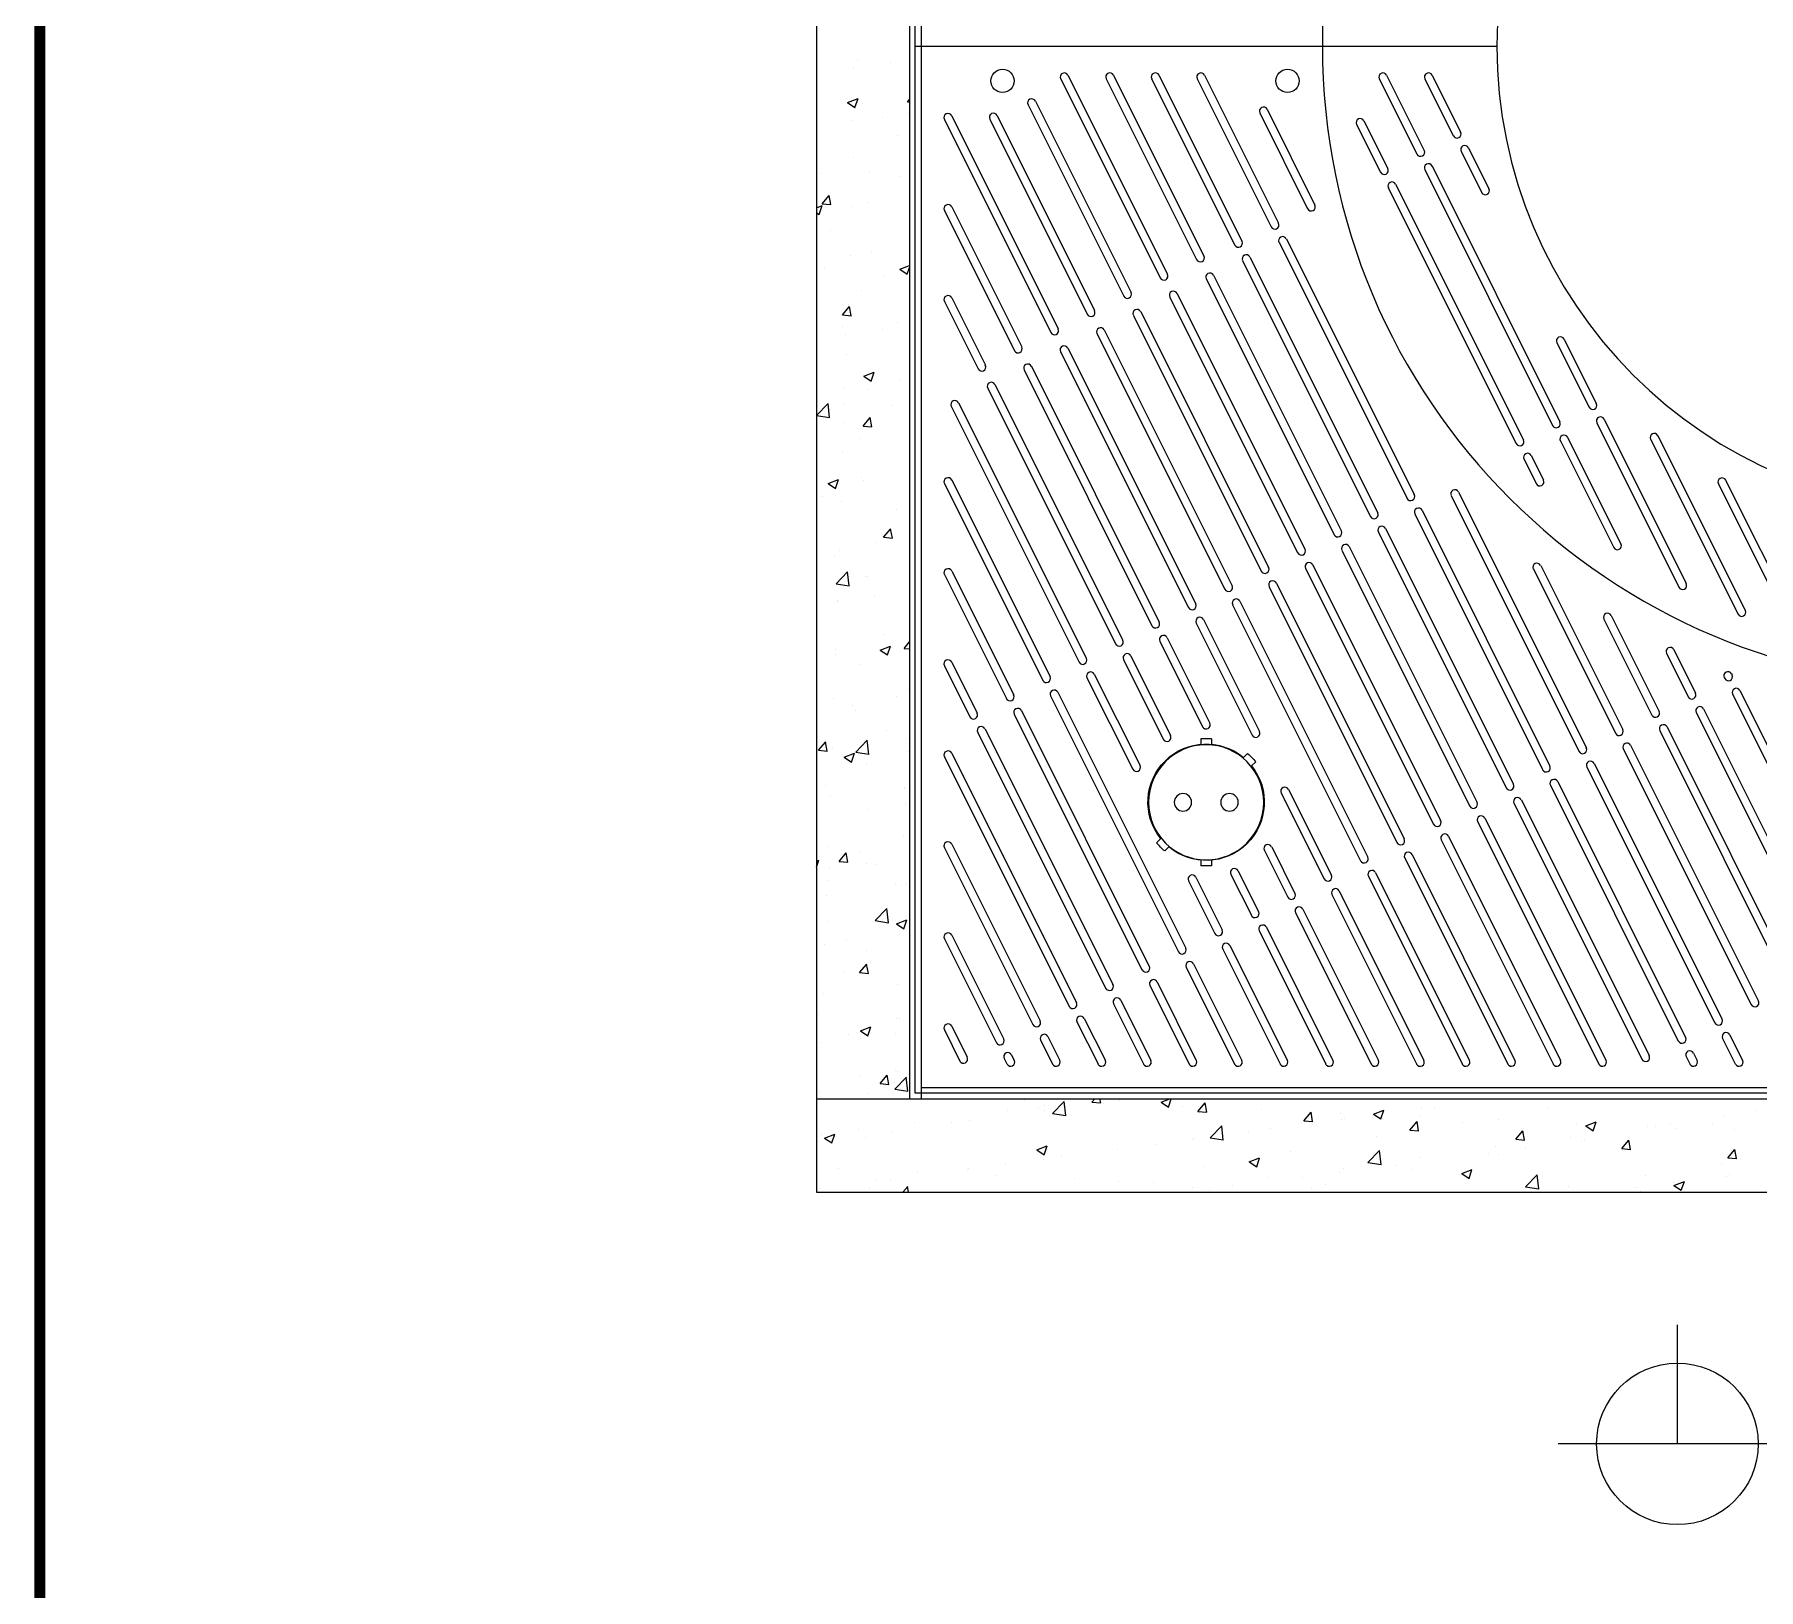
# Model space of a CAD drawing. Header units: millimetres. Extents: x 19970 to 27858, y -49763 to -44184.
# Drawn here: x 20153 to 21635, y -47060 to -45723 of the extents above; entities that cross this region are included whole.
import ezdxf

# ---------------------------------------------------------------- set-up
doc = ezdxf.new("R2010")
doc.units = ezdxf.units.MM
doc.layers.add('LAYOUT', color=7, linetype='Continuous')
doc.layers.add('받침틀', color=251, linetype='Continuous')

# ---------------------------------------------------------------- blocks, each defined once
blk = doc.blocks.new('AG1818')
for p, q in [((17010.4, -48656.5), (17010.4, -47756.5)), ((17010.4, -49556.5), (17010.4, -48656.5)), ((17010.4, -48656.5), (17510.4, -48656.5)), ((17141.6, -48681.5), (17227.2, -48852.6)), ((17180.8, -48681.5), (17258.5, -48837)), ((17219.9, -48681.5), (17291.4, -48824.5)), ((17259, -48681.5), (17322.7, -48808.8)), ((17415.6, -48681.5), (17447.9, -48746.2)), ((17454.7, -48681.5), (17479.2, -48730.5)), ((17135.4, -48684.7), (17220.9, -48855.8)), ((17174.5, -48684.7), (17252.2, -48840.1)), ((17213.6, -48684.7), (17285.1, -48827.6)), ((17252.8, -48684.7), (17316.4, -48811.9)), ((17409.3, -48684.7), (17441.6, -48749.3)), ((17448.4, -48684.7), (17472.9, -48733.7)), ((17107.4, -48707), (17189.6, -48871.4)), ((17113.7, -48703.8), (17195.9, -48868.3)), ((17312.8, -48710.8), (17354, -48793.2)), ((17035.4, -48719.6), (17127, -48902.7)), ((17041.7, -48716.5), (17133.3, -48899.6)), ((17074.4, -48719.3), (17158.3, -48887.1)), ((17080.7, -48716.2), (17164.6, -48883.9)), ((17306.5, -48713.9), (17347.7, -48796.3)), ((17389.8, -48723.9), (17410.3, -48765)), ((17396, -48720.8), (17416.6, -48761.8)), ((17479.6, -48747.1), (17497.3, -48782.4)), ((17485.9, -48744), (17503.5, -48779.2)), ((17448.3, -48762.7), (17558.3, -48982.6)), ((17454.6, -48759.6), (17564.5, -48979.5)), ((17417, -48778.4), (17527, -48998.3)), ((17423.3, -48775.3), (17533.2, -48995.1)), ((17035.4, -48797.8), (17095.7, -48918.4)), ((17041.7, -48794.7), (17102, -48915.2)), ((17323.1, -48825.4), (17433.1, -49045.2)), ((17329.4, -48822.2), (17439.3, -49042.1)), ((17291.8, -48841), (17401.7, -49060.9)), ((17298.1, -48837.9), (17408, -49057.8)), ((17260.5, -48856.7), (17370.4, -49076.5)), ((17266.8, -48853.5), (17376.7, -49073.4)), ((17041.7, -48873), (17070.7, -48930.9)), ((17229.2, -48872.3), (17339.1, -49092.2)), ((17235.5, -48869.2), (17345.4, -49089.1)), ((17035.4, -48876.1), (17064.4, -48934)), ((17197.9, -48888), (17307.8, -49107.8)), ((17204.2, -48884.8), (17314.1, -49104.7)), ((17166.6, -48903.6), (17276.5, -49123.5)), ((17172.9, -48900.5), (17282.8, -49120.4)), ((17135.3, -48919.3), (17245.2, -49139.1)), ((17141.5, -48916.1), (17251.5, -49136)), ((17561.9, -48911.6), (17589.6, -48967)), ((17568.1, -48908.4), (17595.8, -48963.8)), ((17110.2, -48931.8), (17220.2, -49151.7)), ((17078.9, -48947.4), (17188.9, -49167.3)), ((17104, -48934.9), (17213.9, -49154.8)), ((17047.6, -48963.1), (17157.6, -49183)), ((17072.7, -48950.6), (17182.6, -49170.4)), ((17041.4, -48966.2), (17151.3, -49186.1)), ((17602.5, -48977.3), (17673.2, -49118.5)), ((17571.2, -48992.9), (17617, -49084.5)), ((17596.3, -48980.4), (17666.9, -49121.6)), ((17648.8, -48991.4), (17723.9, -49141.7)), ((17539.9, -49008.6), (17550.4, -49029.5)), ((17565, -48996), (17610.8, -49087.6)), ((17642.5, -48994.5), (17717.7, -49144.9)), ((17533.7, -49011.7), (17544.2, -49032.6)), ((17035.4, -49032.6), (17120, -49201.8)), ((17041.7, -49029.5), (17126.3, -49198.6)), ((17700.8, -49032.8), (17764.8, -49160.9)), ((17707, -49029.7), (17771.1, -49157.8)), ((17471.1, -49043), (17581, -49262.9)), ((17477.3, -49039.9), (17587.3, -49259.7)), ((17439.8, -49058.6), (17549.7, -49278.5)), ((17446, -49055.5), (17556, -49275.4)), ((17408.5, -49074.3), (17518.4, -49294.2)), ((17414.7, -49071.2), (17524.7, -49291)), ((17377.2, -49090), (17487.1, -49309.8)), ((17383.4, -49086.8), (17493.3, -49306.7)), ((17035.4, -49110.9), (17088.7, -49217.4)), ((17041.7, -49107.8), (17095, -49214.3)), ((17345.8, -49105.6), (17455.8, -49325.5)), ((17352.1, -49102.5), (17462, -49322.3)), ((17541.7, -49106), (17612.3, -49247.2)), ((17548, -49102.9), (17618.6, -49244.1)), ((17314.5, -49121.3), (17424.5, -49341.1)), ((17320.8, -49118.1), (17430.7, -49338)), ((17283.2, -49136.9), (17393.2, -49356.8)), ((17289.5, -49133.8), (17399.4, -49353.7)), ((17251.9, -49152.6), (17300.1, -49248.8)), ((17258.2, -49149.4), (17306.3, -49245.7)), ((17602.4, -49149.1), (17643.6, -49231.6)), ((17608.6, -49146), (17649.9, -49228.4)), ((17220.6, -49168.2), (17257.3, -49241.6)), ((17226.9, -49165.1), (17263.6, -49238.5)), ((17041.7, -49186), (17063.7, -49229.9)), ((17189.3, -49183.9), (17223.6, -49252.3)), ((17195.6, -49180.7), (17229.8, -49249.2)), ((17656.2, -49178.4), (17674.9, -49215.9)), ((17662.4, -49175.3), (17681.2, -49212.8)), ((17035.4, -49189.2), (17057.4, -49233.1)), ((17158, -49199.5), (17197.3, -49278.2)), ((17164.3, -49196.4), (17203.6, -49275)), ((17705.8, -49199.3), (17706.2, -49200.3)), ((17712, -49196.2), (17712.5, -49197.1)), ((17126.7, -49215.2), (17236.6, -49435)), ((17133, -49212), (17242.9, -49431.9)), ((17712.9, -49213.7), (17822.9, -49433.6)), ((17719.2, -49210.5), (17829.1, -49430.4)), ((17095.4, -49230.8), (17205.3, -49450.7)), ((17101.7, -49227.7), (17211.6, -49447.6)), ((17681.6, -49229.3), (17791.6, -49449.2)), ((17687.9, -49226.2), (17797.8, -49446.1)), ((17070.4, -49243.3), (17180.3, -49463.2)), ((17650.3, -49245), (17760.3, -49464.9)), ((17656.6, -49241.8), (17766.5, -49461.7)), ((17064.1, -49246.5), (17174, -49466.4)), ((17619, -49260.6), (17729, -49480.5)), ((17625.3, -49257.5), (17735.2, -49477.4)), ((17035.4, -49267.4), (17142.7, -49482)), ((17041.7, -49264.3), (17149, -49478.9)), ((17594, -49273.2), (17703.9, -49493)), ((17562.7, -49288.8), (17672.6, -49508.7)), ((17587.7, -49276.3), (17697.6, -49496.2)), ((17325, -49298.6), (17361.9, -49372.4)), ((17331.2, -49295.5), (17368.1, -49369.3)), ((17531.4, -49304.5), (17641.3, -49524.3)), ((17556.4, -49291.9), (17666.3, -49511.8)), ((17525.1, -49307.6), (17635, -49527.5)), ((17493.8, -49323.2), (17597.9, -49531.5)), ((17500.1, -49320.1), (17604.2, -49528.4)), ((17035.4, -49345.7), (17111.4, -49497.7)), ((17041.7, -49342.6), (17117.7, -49494.5)), ((17310.5, -49348), (17330.6, -49388.1)), ((17316.8, -49344.9), (17336.8, -49385)), ((17462.5, -49338.9), (17558.8, -49531.5)), ((17468.8, -49335.8), (17565.1, -49528.4)), ((17431.2, -49354.5), (17519.7, -49531.5)), ((17437.4, -49351.4), (17525.9, -49528.4)), ((17245.3, -49374.1), (17268, -49419.4)), ((17251.5, -49370.9), (17274.2, -49416.3)), ((17281.7, -49368.6), (17299.3, -49403.7)), ((17287.9, -49365.4), (17305.5, -49400.6)), ((17399.9, -49370.2), (17480.5, -49531.5)), ((17406.1, -49367.1), (17486.8, -49528.4)), ((17368.6, -49385.9), (17441.4, -49531.5)), ((17374.8, -49382.7), (17447.7, -49528.4)), ((17337.3, -49401.5), (17402.3, -49531.5)), ((17343.5, -49398.4), (17408.5, -49528.4)), ((17041.7, -49420.8), (17086.4, -49510.2)), ((17306, -49417.2), (17363.2, -49531.5)), ((17312.2, -49414), (17369.4, -49528.4)), ((17035.4, -49423.9), (17080.1, -49513.3)), ((17274.7, -49432.8), (17324, -49531.5)), ((17280.9, -49429.7), (17330.3, -49528.4)), ((17243.4, -49448.5), (17284.9, -49531.5)), ((17249.6, -49445.3), (17291.2, -49528.4)), ((17212.1, -49464.1), (17245.8, -49531.5)), ((17218.3, -49461), (17252, -49528.4)), ((17180.7, -49479.8), (17206.6, -49531.5)), ((17187, -49476.6), (17212.9, -49528.4)), ((17149.4, -49495.4), (17167.5, -49531.5)), ((17155.7, -49492.3), (17173.8, -49528.4)), ((17035.4, -49502.2), (17048.8, -49529)), ((17041.7, -49499.1), (17055.1, -49525.8)), ((17118.1, -49511.1), (17128.4, -49531.5)), ((17124.4, -49507.9), (17134.6, -49528.4)), ((17704.4, -49509.6), (17715.3, -49531.5)), ((17710.6, -49506.4), (17721.6, -49528.4)), ((17086.8, -49526.7), (17089.2, -49531.5)), ((17093.1, -49523.6), (17095.5, -49528.4)), ((17673.1, -49525.2), (17676.2, -49531.5)), ((17679.3, -49522.1), (17682.5, -49528.4)), ((18810.4, -49556.5), (17010.4, -49556.5))]:
    blk.add_line(p, q)
blk.add_lwpolyline([(17296.1, -49264.6, -0.045549), (17303.1, -49271.8), (17299.5, -49275.3, -0.904534), (17228.4, -49344.9), (17224.8, -49348.4, -0.045549), (17217.8, -49341.3), (17221.4, -49337.8, -0.904534), (17292.5, -49268.1)], format="xyb", close=True)
for centre in [(17085.4, -48686.5), (17330.4, -48686.5)]:
    blk.add_circle(centre, 10)
for centre, radius, start, end in [((17910.4, -48656.5), 550, 0, 180), ((17910.4, -48656.5), 400, 0, 180), ((17910.4, -48656.5), 550, 180, 0), ((17910.4, -48656.5), 400, 180, 0), ((17138.5, -48683.1), 3.5, 26.5651, 206.5651), ((17177.6, -48683.1), 3.5, 26.5651, 206.5651), ((17216.8, -48683.1), 3.5, 26.5651, 206.5651), ((17255.9, -48683.1), 3.5, 26.5651, 206.5651), ((17412.4, -48683.1), 3.5, 26.5651, 206.5651), ((17451.6, -48683.1), 3.5, 26.5651, 206.5651), ((17110.5, -48705.4), 3.5, 26.5651, 206.5651), ((17309.7, -48712.4), 3.5, 26.5651, 206.5651), ((17038.6, -48718), 3.5, 26.5651, 206.5651), ((17077.6, -48717.7), 3.5, 26.5651, 206.5651), ((17392.9, -48722.3), 3.5, 26.5651, 206.5651), ((17476.1, -48732.1), 3.5, 206.5651, 26.5651), ((17444.8, -48747.8), 3.5, 206.5651, 26.5651), ((17482.8, -48745.5), 3.5, 26.5651, 206.5651), ((17413.5, -48763.4), 3.5, 206.5651, 26.5651), ((17451.5, -48761.2), 3.5, 26.5651, 206.5651), ((17420.2, -48776.8), 3.5, 26.5651, 206.5651), ((17500.4, -48780.8), 3.5, 206.5651, 26.5651), ((17038.6, -48796.3), 3.5, 26.5651, 206.5651), ((17350.8, -48794.7), 3.5, 206.5651, 26.5651), ((17319.5, -48810.4), 3.5, 206.5651, 26.5651), ((17288.2, -48826), 3.5, 206.5651, 26.5651), ((17326.2, -48823.8), 3.5, 26.5651, 206.5651), ((17255.4, -48838.5), 3.5, 206.5651, 26.5651), ((17294.9, -48839.4), 3.5, 26.5651, 206.5651), ((17224.1, -48854.2), 3.5, 206.5651, 26.5651), ((17263.6, -48855.1), 3.5, 26.5651, 206.5651), ((17038.6, -48874.5), 3.5, 26.5651, 206.5651), ((17192.8, -48869.9), 3.5, 206.5651, 26.5651), ((17232.3, -48870.7), 3.5, 26.5651, 206.5651), ((17161.4, -48885.5), 3.5, 206.5651, 26.5651), ((17201, -48886.4), 3.5, 26.5651, 206.5651), ((17130.1, -48901.2), 3.5, 206.5651, 26.5651), ((17169.7, -48902.1), 3.5, 26.5651, 206.5651), ((17098.8, -48916.8), 3.5, 206.5651, 26.5651), ((17138.4, -48917.7), 3.5, 26.5651, 206.5651), ((17565, -48910), 3.5, 26.5651, 206.5651), ((17067.5, -48932.5), 3.5, 206.5651, 26.5651), ((17107.1, -48933.4), 3.5, 26.5651, 206.5651), ((17075.8, -48949), 3.5, 26.5651, 206.5651), ((17044.5, -48964.7), 3.5, 26.5651, 206.5651), ((17592.7, -48965.4), 3.5, 206.5651, 26.5651), ((17599.4, -48978.8), 3.5, 26.5651, 206.5651), ((17561.4, -48981.1), 3.5, 206.5651, 26.5651), ((17568.1, -48994.5), 3.5, 26.5651, 206.5651), ((17645.6, -48993), 3.5, 26.5651, 206.5651), ((17530.1, -48996.7), 3.5, 206.5651, 26.5651), ((17536.8, -49010.1), 3.5, 26.5651, 206.5651), ((17038.6, -49031.1), 3.5, 26.5651, 206.5651), ((17474.2, -49041.4), 3.5, 26.5651, 206.5651), ((17547.3, -49031.1), 3.5, 206.5651, 26.5651), ((17703.9, -49031.3), 3.5, 26.5651, 206.5651), ((17436.2, -49043.7), 3.5, 206.5651, 26.5651), ((17404.9, -49059.3), 3.5, 206.5651, 26.5651), ((17442.9, -49057.1), 3.5, 26.5651, 206.5651), ((17373.6, -49075), 3.5, 206.5651, 26.5651), ((17411.6, -49072.7), 3.5, 26.5651, 206.5651), ((17342.3, -49090.6), 3.5, 206.5651, 26.5651), ((17380.3, -49088.4), 3.5, 26.5651, 206.5651), ((17613.9, -49086), 3.5, 206.5651, 26.5651), ((17038.6, -49109.3), 3.5, 26.5651, 206.5651), ((17311, -49106.3), 3.5, 206.5651, 26.5651), ((17349, -49104), 3.5, 26.5651, 206.5651), ((17544.8, -49104.5), 3.5, 26.5651, 206.5651), ((17279.7, -49121.9), 3.5, 206.5651, 26.5651), ((17317.7, -49119.7), 3.5, 26.5651, 206.5651), ((17670, -49120.1), 3.5, 206.5651, 26.5651), ((17248.4, -49137.6), 3.5, 206.5651, 26.5651), ((17286.4, -49135.3), 3.5, 26.5651, 206.5651), ((17720.8, -49143.3), 3.5, 206.5651, 26.5651), ((17217, -49153.2), 3.5, 206.5651, 26.5651), ((17255.1, -49151), 3.5, 26.5651, 206.5651), ((17605.5, -49147.5), 3.5, 26.5651, 206.5651), ((17185.7, -49168.9), 3.5, 206.5651, 26.5651), ((17223.8, -49166.6), 3.5, 26.5651, 206.5651), ((17038.6, -49187.6), 3.5, 26.5651, 206.5651), ((17154.4, -49184.5), 3.5, 206.5651, 26.5651), ((17192.5, -49182.3), 3.5, 26.5651, 206.5651), ((17659.3, -49176.9), 3.5, 26.5651, 206.5651), ((17123.1, -49200.2), 3.5, 206.5651, 26.5651), ((17161.1, -49198), 3.5, 26.5651, 206.5651), ((17708.9, -49197.8), 3.5, 26.5651, 206.5651), ((17709.4, -49198.7), 3.5, 206.5651, 26.5651), ((17091.8, -49215.8), 3.5, 206.5651, 26.5651), ((17129.8, -49213.6), 3.5, 26.5651, 206.5651), ((17678, -49214.3), 3.5, 206.5651, 26.5651), ((17716.1, -49212.1), 3.5, 26.5651, 206.5651), ((17060.5, -49231.5), 3.5, 206.5651, 26.5651), ((17098.5, -49229.3), 3.5, 26.5651, 206.5651), ((17646.7, -49230), 3.5, 206.5651, 26.5651), ((17684.8, -49227.8), 3.5, 26.5651, 206.5651), ((17067.2, -49244.9), 3.5, 26.5651, 206.5651), ((17260.5, -49240), 3.5, 206.5651, 26.5651), ((17303.2, -49247.3), 3.5, 206.5651, 26.5651), ((17615.4, -49245.7), 3.5, 206.5651, 26.5651), ((17653.5, -49243.4), 3.5, 26.5651, 206.5651), ((17226.7, -49250.8), 3.5, 206.5651, 26.5651), ((17584.1, -49261.3), 3.5, 206.5651, 26.5651), ((17622.1, -49259.1), 3.5, 26.5651, 206.5651), ((17038.6, -49265.9), 3.5, 26.5651, 206.5651), ((17200.5, -49276.6), 3.5, 206.5651, 26.5651), ((17552.8, -49277), 3.5, 206.5651, 26.5651), ((17590.8, -49274.7), 3.5, 26.5651, 206.5651), ((17559.5, -49290.4), 3.5, 26.5651, 206.5651), ((17328.1, -49297.1), 3.5, 26.5651, 206.5651), ((17521.5, -49292.6), 3.5, 206.5651, 26.5651), ((17528.2, -49306), 3.5, 26.5651, 206.5651), ((17490.2, -49308.3), 3.5, 206.5651, 26.5651), ((17496.9, -49321.7), 3.5, 26.5651, 206.5651), ((17458.9, -49323.9), 3.5, 206.5651, 26.5651), ((17465.6, -49337.3), 3.5, 26.5651, 206.5651), ((17038.6, -49344.1), 3.5, 26.5651, 206.5651), ((17313.6, -49346.4), 3.5, 26.5651, 206.5651), ((17427.6, -49339.6), 3.5, 206.5651, 26.5651), ((17434.3, -49353), 3.5, 26.5651, 206.5651), ((17284.8, -49367), 3.5, 26.5651, 206.5651), ((17396.3, -49355.2), 3.5, 206.5651, 26.5651), ((17248.4, -49372.5), 3.5, 26.5651, 206.5651), ((17365, -49370.9), 3.5, 206.5651, 26.5651), ((17403, -49368.6), 3.5, 26.5651, 206.5651), ((17333.7, -49386.5), 3.5, 206.5651, 26.5651), ((17371.7, -49384.3), 3.5, 26.5651, 206.5651), ((17302.4, -49402.2), 3.5, 206.5651, 26.5651), ((17340.4, -49399.9), 3.5, 26.5651, 206.5651), ((17038.6, -49422.4), 3.5, 26.5651, 206.5651), ((17271.1, -49417.8), 3.5, 206.5651, 26.5651), ((17309.1, -49415.6), 3.5, 26.5651, 206.5651), ((17239.8, -49433.5), 3.5, 206.5651, 26.5651), ((17277.8, -49431.2), 3.5, 26.5651, 206.5651), ((17208.5, -49449.1), 3.5, 206.5651, 26.5651), ((17246.5, -49446.9), 3.5, 26.5651, 206.5651), ((17177.2, -49464.8), 3.5, 206.5651, 26.5651), ((17215.2, -49462.5), 3.5, 26.5651, 206.5651), ((17145.9, -49480.4), 3.5, 206.5651, 26.5651), ((17183.9, -49478.2), 3.5, 26.5651, 206.5651), ((17732.1, -49478.9), 3.5, 206.5651, 26.5651), ((17038.6, -49500.6), 3.5, 26.5651, 206.5651), ((17114.6, -49496.1), 3.5, 206.5651, 26.5651), ((17152.6, -49493.9), 3.5, 26.5651, 206.5651), ((17700.8, -49494.6), 3.5, 206.5651, 26.5651), ((17083.3, -49511.7), 3.5, 206.5651, 26.5651), ((17121.3, -49509.5), 3.5, 26.5651, 206.5651), ((17669.5, -49510.2), 3.5, 206.5651, 26.5651), ((17707.5, -49508), 3.5, 26.5651, 206.5651), ((17051.9, -49527.4), 3.5, 206.5651, 26.5651), ((17090, -49525.2), 3.5, 26.5651, 206.5651), ((17638.2, -49525.9), 3.5, 206.5651, 26.5651), ((17676.2, -49523.7), 3.5, 26.5651, 206.5651), ((17092.4, -49530), 3.5, 206.5651, 26.5651), ((17131.5, -49530), 3.5, 206.5651, 26.5651), ((17170.6, -49530), 3.5, 206.5651, 26.5651), ((17209.8, -49530), 3.5, 206.5651, 26.5651), ((17248.9, -49530), 3.5, 206.5651, 26.5651), ((17288, -49530), 3.5, 206.5651, 26.5651), ((17327.2, -49530), 3.5, 206.5651, 26.5651), ((17366.3, -49530), 3.5, 206.5651, 26.5651), ((17405.4, -49530), 3.5, 206.5651, 26.5651), ((17444.5, -49530), 3.5, 206.5651, 26.5651), ((17483.7, -49530), 3.5, 206.5651, 26.5651), ((17522.8, -49530), 3.5, 206.5651, 26.5651), ((17561.9, -49530), 3.5, 206.5651, 26.5651), ((17601.1, -49530), 3.5, 206.5651, 26.5651), ((17679.3, -49530), 3.5, 206.5651, 26.5651), ((17718.5, -49530), 3.5, 206.5651, 26.5651)]:
    blk.add_arc(centre, radius, start, end)
blk = doc.blocks.new('A$C6562381F')
for p, q in [((4.5, 54.5), (-4.5, 54.5)), ((-4.5, 49.3), (-4.5, 54.5)), ((4.5, 49.3), (4.5, 54.5)), ((-4.5, -54.5), (-4.5, -49.3)), ((4.5, -54.5), (-4.5, -54.5)), ((4.5, -54.5), (4.5, -49.3))]:
    blk.add_line(p, q)
for centre, radius in [((0, 0), 49.5), ((-20, 0), 7.5), ((20, 0), 7.5)]:
    blk.add_circle(centre, radius)

msp = doc.modelspace()

# ---------------------------------------------------------------- linework, layer by layer
at = {"linetype": 'Continuous'}
for p, q in [((20859.9, -45744), (20859.9, -45744)), ((20888.8, -45747), (20888.8, -45747)), ((20857, -45751.2), (20857, -45751.2)), ((20851.7, -45781.3), (20860.6, -45777.9)), ((20854.8, -45777.4), (20854.8, -45777.4)), ((20858, -45785.6), (20860.6, -45777.9)), ((20851.7, -45781.3), (20858, -45785.6)), ((20858.4, -45786.3), (20858.4, -45786.3)), ((20864.3, -45781.8), (20864.3, -45781.8)), ((20903.1, -45780.9), (20904.9, -45778.9)), ((20903.1, -45780.9), (20904.9, -45781.1)), ((20903.5, -45790.8), (20903.5, -45790.8)), ((20855.4, -45797.1), (20855.4, -45797.1)), ((20881.5, -45794.5), (20881.5, -45794.5)), ((20894.7, -45809.7), (20894.7, -45809.7)), ((20856.9, -45828.6), (20856.9, -45828.6)), ((20829.5, -45842), (20829.5, -45842)), ((20870.1, -45840.9), (20870.1, -45840.9)), ((20897.3, -45844.8), (20897.3, -45844.8)), ((20829.7, -45868.5), (20835.8, -45861.2)), ((20837.2, -45869.1), (20835.7, -45861.2)), ((20869.1, -45866.9), (20869.1, -45866.9)), ((20824.9, -45871.9), (20829.7, -45870)), ((20824.9, -45876.2), (20827.1, -45877.7)), ((20827.1, -45877.7), (20829.7, -45870)), ((20829.7, -45868.5), (20837.3, -45869.1)), ((20855.3, -45870.9), (20855.3, -45870.9)), ((20836.7, -45891), (20836.7, -45891)), ((20872.6, -45909.7), (20872.6, -45909.7)), ((20831.5, -45923.9), (20831.5, -45923.9)), ((20853.8, -45913.1), (20853.8, -45913.1)), ((20896.6, -45924.5), (20904.9, -45921.4)), ((20896.6, -45924.6), (20902.9, -45928.8)), ((20902.9, -45928.8), (20904.9, -45923.1)), ((20883.5, -45930.5), (20883.5, -45930.5)), ((20899.3, -45926.8), (20899.3, -45926.8)), ((20852.2, -45955.4), (20852.2, -45955.4)), ((20863.9, -45942.7), (20863.9, -45942.7)), ((20847.3, -45964), (20853.4, -45956.7)), ((20847.3, -45964), (20854.9, -45964.7)), ((20854.8, -45964.7), (20853.4, -45956.7)), ((20894.3, -45970.5), (20894.3, -45970.5)), ((20847.3, -45974.3), (20847.3, -45974.3)), ((20850.1, -45980.6), (20850.1, -45980.6)), ((20881.9, -45976.4), (20881.9, -45976.4)), ((20850.7, -45997.7), (20850.7, -45997.7)), ((20865.7, -46016.6), (20874.6, -46013.2)), ((20872, -46020.9), (20874.6, -46013.2)), ((20848.4, -46026.5), (20848.4, -46026.5)), ((20865.7, -46016.7), (20872, -46020.9)), ((20868.8, -46027.7), (20868.8, -46027.7)), ((20896.5, -46020.2), (20896.5, -46020.2)), ((20824.9, -46050.4), (20834.8, -46040.1)), ((20836.2, -46052.2), (20834.8, -46040.1)), ((20849.1, -46040), (20849.1, -46040)), ((20890.4, -46042.1), (20890.4, -46042.1)), ((20824.9, -46050.4), (20836.2, -46052.2)), ((20849.3, -46056.2), (20849.3, -46056.2)), ((20864.9, -46059.5), (20871, -46052.2)), ((20864.9, -46059.5), (20872.5, -46060.2)), ((20872.4, -46060.2), (20871, -46052.2)), ((20863.1, -46070.3), (20863.1, -46070.3)), ((20847.6, -46082.2), (20847.6, -46082.2)), ((20863.5, -46103.5), (20863.5, -46103.5)), ((20834.8, -46108.7), (20843.7, -46105.3)), ((20834.8, -46108.7), (20841.1, -46113)), ((20841.1, -46113), (20843.7, -46105.3)), ((20865.1, -46106.6), (20865.1, -46106.6)), ((20829.7, -46120.4), (20829.7, -46120.4)), ((20846, -46124.5), (20846, -46124.5)), ((20893.9, -46131.4), (20893.9, -46131.4)), ((20882.5, -46155), (20888.7, -46147.7)), ((20890.1, -46155.7), (20888.6, -46147.8)), ((20876.5, -46159.9), (20876.5, -46159.9)), ((20882.5, -46155), (20890.1, -46155.7)), ((20840.4, -46171.5), (20840.4, -46171.5)), ((20844.5, -46166.8), (20844.5, -46166.8)), ((20841.7, -46195.2), (20851.6, -46184.9)), ((20853, -46196.9), (20851.6, -46184.9)), ((20867.1, -46188.6), (20867.1, -46188.6)), ((20868.4, -46188.5), (20868.4, -46188.5)), ((20841.7, -46195.2), (20853, -46196.9)), ((20874.9, -46205.8), (20874.9, -46205.8)), ((20843, -46209.1), (20843, -46209.1)), ((20843.1, -46210), (20843.1, -46210)), ((20841.4, -46251.4), (20841.4, -46251.4)), ((20879.7, -46252), (20888.6, -46248.6)), ((20879.7, -46252), (20886, -46256.2)), ((20882.9, -46238.9), (20882.9, -46238.9)), ((20886, -46256.2), (20888.6, -46248.6)), ((20889.6, -46249.6), (20889.6, -46249.6)), ((20900.2, -46250.6), (20904.9, -46245)), ((20900.2, -46250.6), (20904.9, -46251)), ((20841.5, -46255.9), (20841.5, -46255.9)), ((20863.1, -46264.3), (20863.1, -46264.3)), ((20839.9, -46293.6), (20839.9, -46293.6)), ((20893.6, -46292.2), (20893.6, -46292.2)), ((20904, -46285.5), (20904, -46285.5)), ((20856.2, -46299.6), (20856.2, -46299.6)), ((20858.2, -46303.8), (20858.2, -46303.8)), ((20884.9, -46320.9), (20884.9, -46320.9)), ((20826.7, -46338.1), (20832.8, -46330.8)), ((20826.7, -46338.1), (20834.3, -46338.8)), ((20834.2, -46338.8), (20832.7, -46330.9)), ((20838.3, -46335.9), (20838.3, -46335.9)), ((20848.8, -46344.1), (20857.7, -46340.6)), ((20855.1, -46348.3), (20857.7, -46340.7)), ((20858.6, -46339.9), (20868.5, -46329.6)), ((20858.6, -46339.9), (20869.9, -46341.6)), ((20869.9, -46341.7), (20868.5, -46329.6)), ((20902.5, -46327.8), (20902.5, -46327.8)), ((20903, -46339.2), (20903, -46339.2)), ((20848.8, -46344.1), (20855.1, -46348.3)), ((20868, -46349.3), (20868, -46349.3)), ((20832.9, -46368.4), (20832.9, -46368.4)), ((20900.9, -46370.1), (20900.9, -46370.1)), ((20836.8, -46378.2), (20836.8, -46378.2)), ((20900.7, -46371.2), (20900.7, -46371.2)), ((20901.4, -46385.1), (20901.4, -46385.1)), ((20869.6, -46389.3), (20869.6, -46389.3)), ((20899.4, -46412.3), (20899.4, -46412.3)), ((20835.2, -46420.5), (20835.2, -46420.5)), ((20844.3, -46433.7), (20850.4, -46426.4)), ((20851.8, -46434.3), (20850.4, -46426.4)), ((20862.8, -46425.1), (20862.8, -46425.1)), ((20824.9, -46433.5), (20826.8, -46432.7)), ((20824.9, -46438.5), (20826.8, -46432.7)), ((20836.2, -46439.4), (20836.2, -46439.4)), ((20844.3, -46433.7), (20851.9, -46434.3)), ((20868, -46435.2), (20868, -46435.2)), ((20876, -46436.1), (20876, -46436.1)), ((20834.9, -46450.3), (20834.9, -46450.3)), ((20893.2, -46453), (20893.2, -46453)), ((20897.8, -46454.6), (20897.8, -46454.6)), ((20902.7, -46453.2), (20902.7, -46453.2)), ((20833.7, -46462.7), (20833.7, -46462.7)), ((20875.4, -46484.6), (20885.3, -46474.3)), ((20886.7, -46486.4), (20885.3, -46474.3)), ((20834.5, -46485.3), (20834.5, -46485.3)), ((20875.4, -46484.6), (20886.7, -46486.4)), ((20882.6, -46478.9), (20882.6, -46478.9)), ((20893.7, -46487.3), (20902.6, -46483.9)), ((20893.7, -46487.3), (20900, -46491.6)), ((20900, -46491.6), (20902.6, -46483.9)), ((20850.7, -46500.7), (20850.7, -46500.7)), ((20896.3, -46496.9), (20896.3, -46496.9)), ((20832.2, -46505), (20832.2, -46505)), ((20867.6, -46510.1), (20867.6, -46510.1)), ((20849.2, -46529), (20849.2, -46529)), ((20861.9, -46529.2), (20868.1, -46521.9)), ((20861.9, -46529.2), (20869.5, -46529.9)), ((20869.5, -46529.9), (20868, -46521.9)), ((20830.6, -46547.3), (20830.6, -46547.3)), ((20894.8, -46539.2), (20894.8, -46539.2)), ((20826, -46565.6), (20826, -46565.6)), ((20862.8, -46579.4), (20871.7, -46576)), ((20869.1, -46583.7), (20871.7, -46576)), ((20893.8, -46568.5), (20893.8, -46568.5)), ((20896, -46568.5), (20896, -46568.5)), ((20829.1, -46589.6), (20829.1, -46589.6)), ((20852.7, -46582.6), (20852.7, -46582.6)), ((20862.4, -46585.9), (20862.4, -46585.9)), ((20862.8, -46579.4), (20869.1, -46583.7)), ((20893.2, -46581.4), (20893.2, -46581.4)), ((20862.6, -46618.6), (20862.6, -46618.6)), ((20879.6, -46624.7), (20885.7, -46617.4)), ((20887.1, -46625.4), (20885.6, -46617.4)), ((20892.3, -46629.4), (20902.2, -46619.1)), ((20892.8, -46613.8), (20892.8, -46613.8)), ((20894.4, -46614.5), (20894.4, -46614.5)), ((20903.5, -46631.1), (20902.1, -46619.1)), ((20827.5, -46631.9), (20827.5, -46631.9)), ((20868.5, -46633), (20868.5, -46633)), ((20879.6, -46624.7), (20887.1, -46625.4)), ((20891.7, -46623.7), (20891.7, -46623.7)), ((20892.2, -46629.4), (20903.5, -46631.1)), ((20989.3, -46647.7), (20989.3, -46647.7)), ((21004.1, -46638.7), (21004.1, -46638.7)), ((21015.4, -46645.5), (21015.4, -46645.5)), ((21021.1, -46643.5), (21021.1, -46643.5)), ((21021.3, -46647.5), (21021.3, -46647.5)), ((21027.8, -46650.4), (21037.7, -46640.1)), ((21027.8, -46650.4), (21039.1, -46652.1)), ((21039.1, -46652.2), (21037.7, -46640.1)), ((21061.7, -46640.7), (21064.1, -46637.9)), ((21061.7, -46640.7), (21069.3, -46641.3)), ((21069.3, -46641.3), (21068.6, -46637.9)), ((21071.9, -46641.6), (21071.9, -46641.6)), ((21085.4, -46639.4), (21085.4, -46639.4)), ((21121.1, -46640.7), (21128.5, -46637.9)), ((21121.1, -46640.7), (21127.5, -46645)), ((21127.5, -46645), (21129.8, -46637.9)), ((21139.7, -46644.5), (21139.7, -46644.5)), ((21152.8, -46648.6), (21159, -46641.3)), ((21152.8, -46648.6), (21160.4, -46649.3)), ((21160.4, -46649.3), (21158.9, -46641.3)), ((21207.5, -46647.3), (21207.5, -46647.3)), ((21243.9, -46656.6), (21250, -46649.3)), ((21251.4, -46657.3), (21250, -46649.3)), ((21275.3, -46650.2), (21275.3, -46650.2)), ((21303.6, -46650.9), (21310, -46655.1)), ((21303.7, -46650.9), (21312.5, -46647.4)), ((21307.9, -46651.4), (21307.9, -46651.4)), ((21310, -46655.1), (21312.5, -46647.5)), ((21345.2, -46645.6), (21345.2, -46645.6)), ((21356, -46645.1), (21356, -46645.1)), ((21454.5, -46645), (21454.5, -46645)), ((21604.2, -46652.3), (21604.2, -46652.3)), ((21633.1, -46647.5), (21633.1, -46647.5)), ((20861, -46664.5), (20861, -46664.5)), ((20890.1, -46666), (20890.1, -46666)), ((20909.1, -46658.2), (20909.1, -46658.2)), ((20941.3, -46658.3), (20941.3, -46658.3)), ((20956.1, -46656.5), (20956.1, -46656.5)), ((21163.3, -46671.4), (21173.2, -46661.1)), ((21174.6, -46673.2), (21173.2, -46661.1)), ((21195.9, -46666.1), (21195.9, -46666.1)), ((21215.1, -46663.2), (21215.1, -46663.2)), ((21243.9, -46656.6), (21251.5, -46657.3)), ((21276.1, -46655.6), (21276.1, -46655.6)), ((21279.2, -46655.1), (21279.2, -46655.1)), ((21335, -46664.6), (21341.1, -46657.3)), ((21335, -46664.6), (21342.6, -46665.2)), ((21342.5, -46665.2), (21341.1, -46657.3)), ((21343.1, -46653.1), (21343.1, -46653.1)), ((21380.5, -46657.8), (21380.5, -46657.8)), ((21410.9, -46655.9), (21410.9, -46655.9)), ((21426.1, -46672.5), (21432.2, -46665.2)), ((21433.6, -46673.2), (21432.2, -46665.3)), ((21478.6, -46658.8), (21478.6, -46658.8)), ((21486.2, -46661), (21495.1, -46657.6)), ((21486.2, -46661), (21492.5, -46665.3)), ((21492.5, -46665.3), (21495.1, -46657.6)), ((21538.9, -46661.3), (21538.9, -46661.3)), ((21546.4, -46661.7), (21546.4, -46661.7)), ((21559, -46660.2), (21559, -46660.2)), ((21562.9, -46663.5), (21562.9, -46663.5)), ((21594.7, -46659.3), (21594.7, -46659.3)), ((21614.2, -46664.5), (21614.2, -46664.5)), ((20826, -46674.1), (20826, -46674.1)), ((20829.2, -46668.7), (20829.2, -46668.7)), ((20831.9, -46671.5), (20840.8, -46668.1)), ((20831.9, -46671.5), (20838.2, -46675.7)), ((20838.2, -46675.7), (20840.8, -46668.1)), ((20867.3, -46671), (20867.3, -46671)), ((21014.4, -46681.6), (21023.3, -46678.2)), ((21014.4, -46681.7), (21020.7, -46685.9)), ((21020.7, -46685.9), (21023.3, -46678.2)), ((21083.9, -46681.7), (21083.9, -46681.7)), ((21116, -46676.7), (21116, -46676.7)), ((21147.8, -46672.5), (21147.8, -46672.5)), ((21149.9, -46672.2), (21149.9, -46672.2)), ((21163.3, -46671.4), (21174.6, -46673.1)), ((21306.4, -46670.5), (21306.4, -46670.5)), ((21408.8, -46678.9), (21408.8, -46678.9)), ((21426.1, -46672.5), (21433.7, -46673.2)), ((21434.6, -46680.4), (21434.6, -46680.4)), ((21473, -46670.8), (21473, -46670.8)), ((21482.7, -46674.1), (21482.7, -46674.1)), ((21485, -46672.9), (21485, -46672.9)), ((21517.2, -46680.5), (21523.3, -46673.2)), ((21517.2, -46680.5), (21524.8, -46681.2)), ((21524.7, -46681.2), (21523.3, -46673.2)), ((21608.3, -46688.5), (21614.4, -46681.2)), ((21615.8, -46689.2), (21614.3, -46681.2)), ((20987.7, -46693.6), (20987.7, -46693.6)), ((21019.7, -46689.8), (21019.7, -46689.8)), ((21035.8, -46687.2), (21035.8, -46687.2)), ((21158.3, -46695.9), (21158.3, -46695.9)), ((21196.9, -46691.8), (21205.8, -46688.4)), ((21196.9, -46691.8), (21203.3, -46696.1)), ((21203.3, -46696.1), (21205.8, -46688.4)), ((21232.3, -46683.2), (21232.3, -46683.2)), ((21298.9, -46692.4), (21308.8, -46682.1)), ((21298.9, -46692.4), (21310.2, -46694.2)), ((21310.2, -46694.2), (21308.8, -46682.1)), ((21322.6, -46695.2), (21322.6, -46695.2)), ((21343.6, -46687.8), (21343.6, -46687.8)), ((21402.8, -46684.6), (21402.8, -46684.6)), ((21410.9, -46685.6), (21410.9, -46685.6)), ((21602.6, -46694.6), (21602.6, -46694.6)), ((21608.3, -46688.5), (21615.9, -46689.1)), ((20843.8, -46697.9), (20843.8, -46697.9)), ((20875.7, -46708.3), (20875.7, -46708.3)), ((20888.6, -46708.3), (20888.6, -46708.3)), ((20911.6, -46700.8), (20911.6, -46700.8)), ((20954.5, -46698.8), (20954.5, -46698.8)), ((20955.9, -46697.7), (20955.9, -46697.7)), ((20979.4, -46703.6), (20979.4, -46703.6)), ((21047.1, -46706.5), (21047.1, -46706.5)), ((21084.2, -46708.6), (21084.2, -46708.6)), ((21114.9, -46709.4), (21114.9, -46709.4)), ((21213.5, -46705.5), (21213.5, -46705.5)), ((21242.7, -46705.7), (21242.7, -46705.7)), ((21262.8, -46711.1), (21262.8, -46711.1)), ((21274.5, -46701.5), (21274.5, -46701.5)), ((21277.7, -46697.4), (21277.7, -46697.4)), ((21336.8, -46698.4), (21336.8, -46698.4)), ((21379.5, -46702), (21388.4, -46698.6)), ((21379.5, -46702), (21385.8, -46706.3)), ((21385.8, -46706.3), (21388.3, -46698.6)), ((21434.4, -46713.5), (21444.3, -46703.2)), ((21445.7, -46715.2), (21444.3, -46703.2)), ((21537.4, -46703.5), (21537.4, -46703.5)), ((21561.3, -46709.4), (21561.3, -46709.4)), ((21562, -46712.2), (21570.9, -46708.7)), ((21568.3, -46716.4), (21570.9, -46708.8)), ((21607.5, -46704.7), (21607.5, -46704.7)), ((21609.4, -46703.1), (21609.4, -46703.1)), ((20827.6, -46714.6), (20827.6, -46714.6)), ((20870.5, -46715), (20870.5, -46715)), ((20899.2, -46717.9), (20903.3, -46713)), ((20904.1, -46717.9), (20903.2, -46713)), ((20938.3, -46717.8), (20938.3, -46717.8)), ((21148.3, -46714.4), (21148.3, -46714.4)), ((21162.5, -46716.2), (21162.5, -46716.2)), ((21182.7, -46712.2), (21182.7, -46712.2)), ((21250.5, -46715.1), (21250.5, -46715.1)), ((21434.4, -46713.4), (21445.7, -46715.2)), ((21471.4, -46713.1), (21471.4, -46713.1)), ((21529.5, -46713.6), (21529.5, -46713.6)), ((21533.5, -46717.4), (21533.5, -46717.4)), ((21562, -46712.2), (21568.3, -46716.4))]:
    msp.add_line(p, q, dxfattribs=at)
for p, q in [((21564.9, -46934.4), (21564.9, -46832)), ((22176.2, -46934.4), (21462.5, -46934.4))]:
    msp.add_line(p, q)
msp.add_circle((21564.9, -46934.4), 69.4)
at = {"layer": 'LAYOUT', "const_width": 9.39}
msp.add_lwpolyline([(20157.4, -49575.1), (27670.6, -49575.1), (27670.6, -44372.2), (20157.4, -44372.2)], close=True, dxfattribs=at)
at = {"layer": '받침틀'}
for p, q in [((20824.9, -44747.9), (20824.9, -46717.9)), ((20904.9, -44827.9), (20904.9, -46637.9)), ((20914.9, -44827.9), (20914.9, -46637.9)), ((20914.9, -46627.9), (22704.9, -46627.9)), ((20824.9, -46637.9), (22794.9, -46637.9)), ((20824.9, -46717.9), (22794.9, -46717.9))]:
    msp.add_line(p, q, dxfattribs=at)

# ---------------------------------------------------------------- block references
msp.add_blockref('AG1818', (3899.4, 2923.7))
at = {"xscale": -1, "rotation": 180}
msp.add_blockref('A$C6562381F', (21159.9, -46382.9), dxfattribs=at)

doc.saveas('drawing.dxf')
